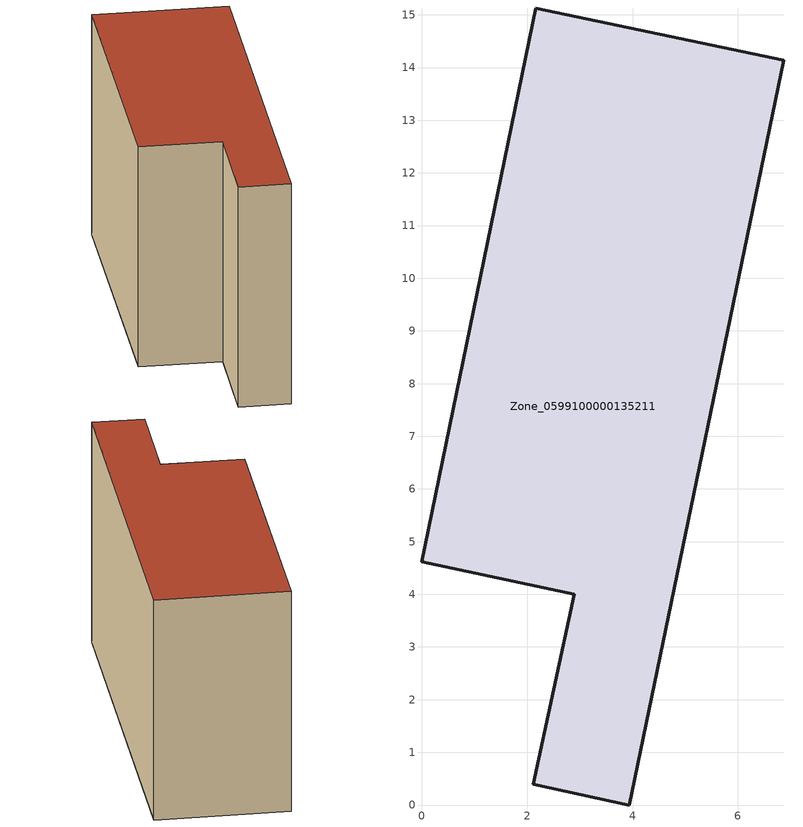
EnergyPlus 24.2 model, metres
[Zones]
Zone_0599100000135211
 floor ground (C_G): 6.87,14.14 3.94,0 2.12,0.39 2.89,4 0,4.62 2.16,15.13 z0
 wall outside (C_F): 3.94,0 6.87,14.14 2.16,15.13 0,4.62 2.89,4 2.12,0.39 3.94,0 z0:8.45
 roof outside (C_R): 2.12,0.39 3.94,0 6.87,14.14 2.16,15.13 0,4.62 2.89,4 z8.45
[BUILDING]
Pand.0599100000135211: North Axis=0; Terrain=City; Loads Convergence Tolerance Value=0.04; Temperature Convergence Tolerance Value=0.4; Solar Distribution=FullExterior; Maximum Number of Warmup Days=25; Minimum Number of Warmup Days=1
[Site:Location]
Rotterdam.The.Hague.AP_ZH_NLD Design_Conditions: Latitude=51.96; Longitude=4.45; Time Zone=1; Elevation=-4.5
[SITE:GROUNDTEMPERATURE:BUILDINGSURFACE]
18, 18, 18, 18, 18, 18, 18, 18, 18, 18, 18, 18
[MATERIAL] Thermal Absorptance=0.9; Solar Absorptance=0.7; Visible Absorptance=0.7
Name | Roughness | Thickness | Conductivity | Density | Specific Heat
G.TI.1975-1991 | MediumSmooth | 0.15 | 0.288461 | 540 | 1210
F.TI.1975-1991 | Rough | 0.3 | 0.230769 | 1920 | 840
R.TI.1975-1991 | MediumRough | 0.2 | 0.153846 | 1500 | 1000
[CONSTRUCTION]
C_G: G.TI.1975-1991
C_F: F.TI.1975-1991
C_R: R.TI.1975-1991
[ZONE]
Zone_0599100000135211: Type=1; Multiplier=1; Ceiling Height=Autocalculate; Volume=Autocalculate; Floor Area=autocalculate; Part of Total Floor Area=Yes
[ZONEINFILTRATION:DESIGNFLOWRATE]
Infil_Zone_0599100000135211: Zone or ZoneList or Space or SpaceList=Zone_0599100000135211; Schedule=AlwaysOn; Design Flow Rate Calculation Method=Flow/Area; Flow Rate per Floor Area=0.003; Constant Term Coefficient=1; Temperature Term Coefficient=0; Velocity Term Coefficient=0; Velocity Squared Term Coefficient=0
[HVACTEMPLATE:ZONE:IDEALLOADSAIRSYSTEM]
Zone_0599100000135211: Maximum Heating Supply Air Temperature=50; Minimum Cooling Supply Air Temperature=13; Maximum Heating Supply Air Humidity Ratio=0.0156; Minimum Cooling Supply Air Humidity Ratio=0.0077; Heating Limit=NoLimit; Cooling Limit=NoLimit; Dehumidification Control Type=ConstantSensibleHeatRatio; Cooling Sensible Heat Ratio=0.7; Dehumidification Setpoint=60; Humidification Control Type=None; Humidification Setpoint=30; Outdoor Air Method=None; Outdoor Air Flow Rate per Person=0.00944; Outdoor Air Flow Rate per Zone Floor Area=0; Outdoor Air Flow Rate per Zone=0; Demand Controlled Ventilation Type=None; Outdoor Air Economizer Type=NoEconomizer; Heat Recovery Type=None; Sensible Heat Recovery Effectiveness=0.7; Latent Heat Recovery Effectiveness=0.65
[ZONECONTROL:THERMOSTAT]
ThermostatControl_Zone_0599100000135211: Zone or ZoneList=Zone_0599100000135211; Control Type Schedule=DualSetpointControlType; Control 1=Thermostat_Zone_0599100000135211; Temperature Difference Between Cutout And Setpoint=0
[THERMOSTATSETPOINT:DUALSETPOINT]
Thermostat_Zone_0599100000135211: Heating Setpoint Temperature Schedule=HeatingSetpoint_Zone_0599100000135211; Cooling Setpoint Temperature Schedule=CoolingSetpoint_Zone_0599100000135211
[SCHEDULE:COMPACT]
HeatingSetpoint_Zone_0599100000135211: Through: 12/31, For: AllDays, Until: 24:00, 21
CoolingSetpoint_Zone_0599100000135211: Through: 12/31, For: AllDays, Until: 24:00, 24
DualSetpointControlType: Through: 12/31, For: AllDays, Until: 24:00, 4
AlwaysOn: Through: 12/31, For: AllDays, Until: 24:00, 1
